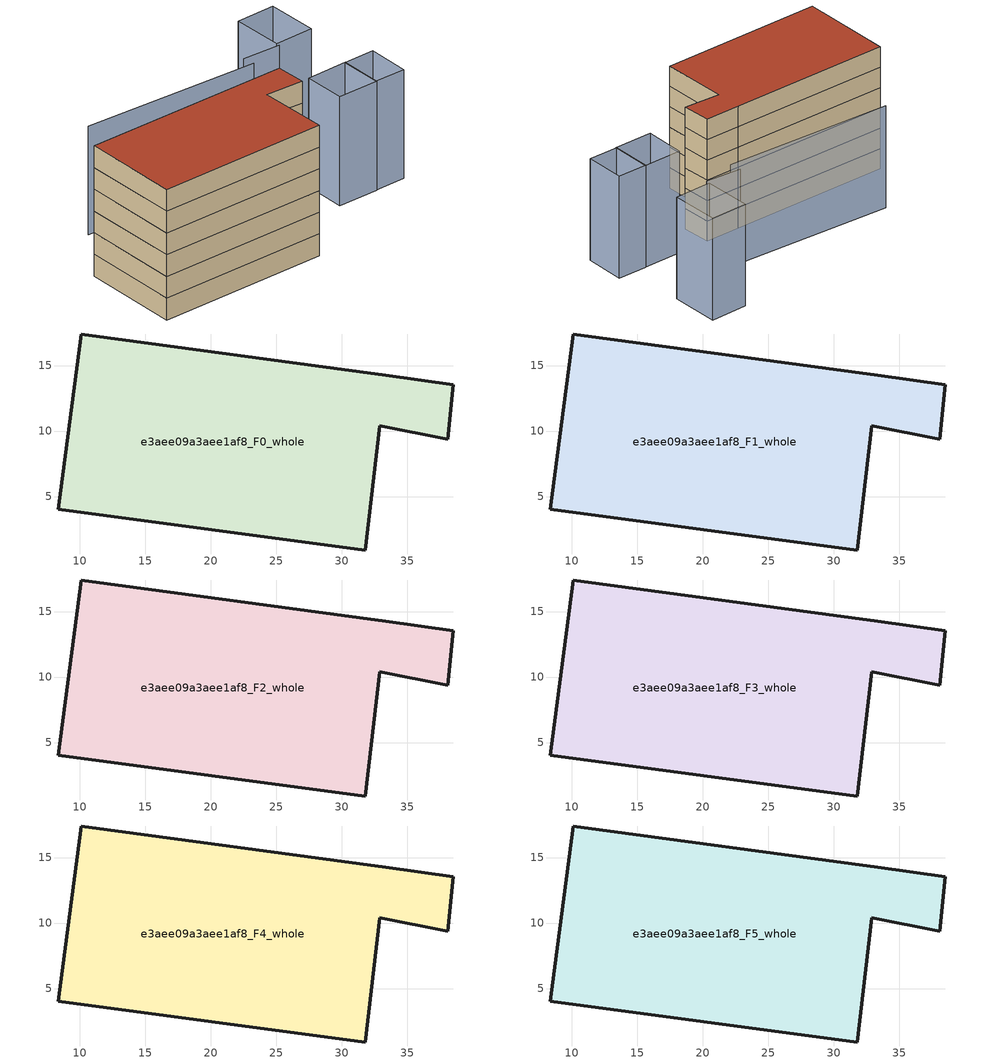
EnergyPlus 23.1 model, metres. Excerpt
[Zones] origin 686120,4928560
e3aee09a3aee1af8_F0_whole
 floor ground (EU_floor_Construction): 38.53,13.54 38.11,9.39 32.93,10.41 31.82,0.92 8.36,4.04 10.13,17.41 33.38,14.25 z0
 wall outside (EU_wall_Construction): 33.38,14.25 10.13,17.41 8.36,4.04 31.82,0.92 32.93,10.41 38.11,9.39 38.53,13.54 33.38,14.25 z0:3
e3aee09a3aee1af8_F1_whole
 floor to e3aee09a3aee1af8_F0_whole (EU_floor_Construction): 38.53,13.54 38.11,9.39 32.93,10.41 31.82,0.92 8.36,4.04 10.13,17.41 33.38,14.25 z3
 wall outside (EU_wall_Construction): 33.38,14.25 10.13,17.41 8.36,4.04 31.82,0.92 32.93,10.41 38.11,9.39 38.53,13.54 33.38,14.25 z3:6
e3aee09a3aee1af8_F2_whole
 floor to e3aee09a3aee1af8_F1_whole (EU_floor_Construction): 38.53,13.54 38.11,9.39 32.93,10.41 31.82,0.92 8.36,4.04 10.13,17.41 33.38,14.25 z6
 wall outside (EU_wall_Construction): 33.38,14.25 10.13,17.41 8.36,4.04 31.82,0.92 32.93,10.41 38.11,9.39 38.53,13.54 33.38,14.25 z6:9
e3aee09a3aee1af8_F3_whole
 floor to e3aee09a3aee1af8_F2_whole (EU_floor_Construction): 38.53,13.54 38.11,9.39 32.93,10.41 31.82,0.92 8.36,4.04 10.13,17.41 33.38,14.25 z9
 wall outside (EU_wall_Construction): 33.38,14.25 10.13,17.41 8.36,4.04 31.82,0.92 32.93,10.41 38.11,9.39 38.53,13.54 33.38,14.25 z9:12
e3aee09a3aee1af8_F4_whole
 floor to e3aee09a3aee1af8_F3_whole (EU_floor_Construction): 38.53,13.54 38.11,9.39 32.93,10.41 31.82,0.92 8.36,4.04 10.13,17.41 33.38,14.25 z12
 wall outside (EU_wall_Construction): 33.38,14.25 10.13,17.41 8.36,4.04 31.82,0.92 32.93,10.41 38.11,9.39 38.53,13.54 33.38,14.25 z12:15
e3aee09a3aee1af8_F5_whole
 floor to e3aee09a3aee1af8_F4_whole (EU_floor_Construction): 38.53,13.54 38.11,9.39 32.93,10.41 31.82,0.92 8.36,4.04 10.13,17.41 33.38,14.25 z15
 wall outside (EU_wall_Construction): 33.38,14.25 10.13,17.41 8.36,4.04 31.82,0.92 32.93,10.41 38.11,9.39 38.53,13.54 33.38,14.25 z15:18
 roof outside (EU_roof_Construction): 31.82,0.92 32.93,10.41 38.11,9.39 38.53,13.54 33.38,14.25 10.13,17.41 8.36,4.04 z18
shading: 46.28,20.63 41.12,21.66 / 41.13,20.06 16.83,24.53 / 52.89,11.55 52.11,5.82 / 52.11,5.82 47.8,6.41 / 47.8,6.41 48.59,12.14 / 48.59,12.14 52.89,11.55 / 42.22,7.11 42.98,12.86 / 42.98,12.86 48.65,12.11 / 48.65,12.11 47.88,6.35 / 47.88,6.35 42.22,7.11 / 52.63,27.5 51.8,20.52 / 51.8,20.52 46.39,21.16 / 46.39,21.16 47.22,28.14 / 47.22,28.14 52.63,27.5 z0:15
[Building]
EU S2 Campaign: North Axis=0; Terrain=City; Solar Distribution=FullExterior
[Site:Location]
Bologna: Latitude=44.5; Longitude=11.25; Time Zone=1; Elevation=37
[SizingPeriod:WeatherFileDays]
AnnualSizingPeriod: Begin Month=1; Begin Day of Month=1; End Month=12; End Day of Month=31; Day of Week for Start Day=Monday; Use Weather File Daylight Saving Period=No; Use Weather File Rain and Snow Indicators=No
[MATERIAL]
EU_InternalMass_Material: Roughness=MediumRough; Thickness=0.1; Conductivity=1; Density=1800; Specific Heat=900; Thermal Absorptance=0.9; Solar Absorptance=0.7; Visible Absorptance=0.7
[MATERIAL:NOMASS] Roughness=MediumRough; Thermal Absorptance=0.9; Solar Absorptance=0.7; Visible Absorptance=0.7
Name | Thermal Resistance
EU_wall_NoMass | 0.779417
EU_roof_NoMass | 0.435466
EU_floor_NoMass | 0.588222
[CONSTRUCTION]
EU_wall_Construction: EU_wall_NoMass
EU_roof_Construction: EU_roof_NoMass
EU_floor_Construction: EU_floor_NoMass
EU_InternalMass_Construction: EU_InternalMass_Material
[ZONE] Type=1; Multiplier=1; Ceiling Height=autocalculate; Floor Area=autocalculate; Part of Total Floor Area=Yes
Name | Volume
e3aee09a3aee1af8_F0_whole | 1014
e3aee09a3aee1af8_F1_whole; e3aee09a3aee1af8_F2_whole; e3aee09a3aee1af8_F3_whole; e3aee09a3aee1af8_F4_whole; e3aee09a3aee1af8_F5_whole | 1014.01
[INTERNALMASS] Construction=EU_InternalMass_Construction; Surface Area=338.002
Name | Zone or ZoneList
e3aee09a3aee1af8_F0_whole_EU_InternalMass | e3aee09a3aee1af8_F0_whole
e3aee09a3aee1af8_F1_whole_EU_InternalMass | e3aee09a3aee1af8_F1_whole
e3aee09a3aee1af8_F2_whole_EU_InternalMass | e3aee09a3aee1af8_F2_whole
e3aee09a3aee1af8_F3_whole_EU_InternalMass | e3aee09a3aee1af8_F3_whole
e3aee09a3aee1af8_F4_whole_EU_InternalMass | e3aee09a3aee1af8_F4_whole
e3aee09a3aee1af8_F5_whole_EU_InternalMass | e3aee09a3aee1af8_F5_whole
[OTHEREQUIPMENT] Fuel Type=Electricity; Design Level Calculation Method=Watts/Area; Power per Zone Floor Area=1; Fraction Latent=0; Fraction Radiant=0; Fraction Lost=0; Carbon Dioxide Generation Rate=0; EndUse Subcategory=EU_Step8_InternalGains
Name | Zone or ZoneList or Space or SpaceList | Schedule
EU_Step8_InternalGain_e3aee09a3aee1af8_F0_whole_f000 | e3aee09a3aee1af8_F0_whole | EU_Step8_GainSchedule_e3aee09a3aee1af8_F0_whole_f000
EU_Step8_InternalGain_e3aee09a3aee1af8_F1_whole_f000 | e3aee09a3aee1af8_F1_whole | EU_Step8_GainSchedule_e3aee09a3aee1af8_F1_whole_f000
EU_Step8_InternalGain_e3aee09a3aee1af8_F2_whole_f000 | e3aee09a3aee1af8_F2_whole | EU_Step8_GainSchedule_e3aee09a3aee1af8_F2_whole_f000
EU_Step8_InternalGain_e3aee09a3aee1af8_F3_whole_f000 | e3aee09a3aee1af8_F3_whole | EU_Step8_GainSchedule_e3aee09a3aee1af8_F3_whole_f000
EU_Step8_InternalGain_e3aee09a3aee1af8_F4_whole_f000 | e3aee09a3aee1af8_F4_whole | EU_Step8_GainSchedule_e3aee09a3aee1af8_F4_whole_f000
EU_Step8_InternalGain_e3aee09a3aee1af8_F5_whole_f000 | e3aee09a3aee1af8_F5_whole | EU_Step8_GainSchedule_e3aee09a3aee1af8_F5_whole_f000
[ZONEVENTILATION:DESIGNFLOWRATE] Schedule=EU_AlwaysOn; Design Flow Rate Calculation Method=AirChanges/Hour; Air Changes per Hour=0.712058; Ventilation Type=Natural; Fan Pressure Rise=0; Fan Total Efficiency=1; Constant Term Coefficient=1; Temperature Term Coefficient=0; Velocity Term Coefficient=0; Velocity Squared Term Coefficient=0; Minimum Indoor Temperature=-100; Maximum Indoor Temperature=100; Delta Temperature=-100; Minimum Outdoor Temperature=-100; Maximum Outdoor Temperature=100; Maximum Wind Speed=40
Name | Zone or ZoneList or Space or SpaceList
EU_ConstantAir_e3aee09a3aee1af8_F0_whole | e3aee09a3aee1af8_F0_whole
EU_ConstantAir_e3aee09a3aee1af8_F1_whole | e3aee09a3aee1af8_F1_whole
EU_ConstantAir_e3aee09a3aee1af8_F2_whole | e3aee09a3aee1af8_F2_whole
EU_ConstantAir_e3aee09a3aee1af8_F3_whole | e3aee09a3aee1af8_F3_whole
EU_ConstantAir_e3aee09a3aee1af8_F4_whole | e3aee09a3aee1af8_F4_whole
EU_ConstantAir_e3aee09a3aee1af8_F5_whole | e3aee09a3aee1af8_F5_whole
[HVACTEMPLATE:THERMOSTAT] Constant Heating Setpoint=20; Constant Cooling Setpoint=50
EU_HeatOnly_e3aee09a3aee1af8_F0_whole; EU_HeatOnly_e3aee09a3aee1af8_F1_whole; EU_HeatOnly_e3aee09a3aee1af8_F2_whole; EU_HeatOnly_e3aee09a3aee1af8_F3_whole; EU_HeatOnly_e3aee09a3aee1af8_F4_whole; EU_HeatOnly_e3aee09a3aee1af8_F5_whole
[HVACTEMPLATE:ZONE:IDEALLOADSAIRSYSTEM] System Availability Schedule=EU_AlwaysOn; Maximum Heating Supply Air Temperature=50; Minimum Cooling Supply Air Temperature=13; Maximum Heating Supply Air Humidity Ratio=0.0156; Minimum Cooling Supply Air Humidity Ratio=0.0077; Heating Limit=NoLimit; Cooling Limit=NoLimit; Heating Availability Schedule=EU_AlwaysOn; Cooling Availability Schedule=EU_CoolingOff; Dehumidification Control Type=ConstantSensibleHeatRatio; Cooling Sensible Heat Ratio=0.7; Dehumidification Setpoint=60; Humidification Control Type=None; Humidification Setpoint=30; Outdoor Air Method=None; Outdoor Air Flow Rate per Person=0.00944; Outdoor Air Flow Rate per Zone Floor Area=0; Outdoor Air Flow Rate per Zone=0; Demand Controlled Ventilation Type=None; Outdoor Air Economizer Type=NoEconomizer; Heat Recovery Type=None; Sensible Heat Recovery Effectiveness=0.7; Latent Heat Recovery Effectiveness=0.65
Name | Template Thermostat
e3aee09a3aee1af8_F0_whole | EU_HeatOnly_e3aee09a3aee1af8_F0_whole
e3aee09a3aee1af8_F1_whole | EU_HeatOnly_e3aee09a3aee1af8_F1_whole
e3aee09a3aee1af8_F2_whole | EU_HeatOnly_e3aee09a3aee1af8_F2_whole
e3aee09a3aee1af8_F3_whole | EU_HeatOnly_e3aee09a3aee1af8_F3_whole
e3aee09a3aee1af8_F4_whole | EU_HeatOnly_e3aee09a3aee1af8_F4_whole
e3aee09a3aee1af8_F5_whole | EU_HeatOnly_e3aee09a3aee1af8_F5_whole
[SIZING:ZONE] Zone Cooling Design Supply Air Temperature Input Method=SupplyAirTemperature; Zone Cooling Design Supply Air Temperature=13; Zone Heating Design Supply Air Temperature Input Method=SupplyAirTemperature; Zone Heating Design Supply Air Temperature=50; Zone Cooling Design Supply Air Humidity Ratio=0.008; Zone Heating Design Supply Air Humidity Ratio=0.008; Cooling Design Air Flow Method=DesignDay; Cooling Design Air Flow Rate=0; Cooling Minimum Air Flow per Zone Floor Area=0.000762; Cooling Minimum Air Flow=0; Cooling Minimum Air Flow Fraction=0.2; Heating Design Air Flow Method=DesignDay; Heating Design Air Flow Rate=0; Heating Maximum Air Flow per Zone Floor Area=0.002032; Heating Maximum Air Flow=0.141576; Heating Maximum Air Flow Fraction=0.3; Account for Dedicated Outdoor Air System=No; Dedicated Outdoor Air System Control Strategy=NeutralSupplyAir; Dedicated Outdoor Air Low Setpoint Temperature for Design=autosize; Dedicated Outdoor Air High Setpoint Temperature for Design=autosize; Zone Load Sizing Method=Sensible Load Only No Latent Load; Zone Latent Cooling Design Supply Air Humidity Ratio Input Method=HumidityRatioDifference; Zone Cooling Design Supply Air Humidity Ratio Difference=0.005; Zone Latent Heating Design Supply Air Humidity Ratio Input Method=HumidityRatioDifference; Zone Humidification Design Supply Air Humidity Ratio Difference=0.005
e3aee09a3aee1af8_F0_whole; e3aee09a3aee1af8_F1_whole; e3aee09a3aee1af8_F2_whole; e3aee09a3aee1af8_F3_whole; e3aee09a3aee1af8_F4_whole; e3aee09a3aee1af8_F5_whole
[SCHEDULE:CONSTANT]
Name | Hourly Value
EU_AlwaysOn | 1
EU_CoolingOff | 0
[SCHEDULE:FILE] Column Number=1; Rows to Skip at Top=0; Number of Hours of Data=8760; Column Separator=Comma; Interpolate to Timestep=No; Minutes per Item=60; Adjust Schedule for Daylight Savings=Yes
Name | File
EU_Step8_GainSchedule_e3aee09a3aee1af8_F0_whole_f000 | ../../schedules/e3aee09a3aee1af8/e3aee09a3aee1af8_F0_whole_f000_gain.csv
EU_Step8_GainSchedule_e3aee09a3aee1af8_F1_whole_f000 | ../../schedules/e3aee09a3aee1af8/e3aee09a3aee1af8_F1_whole_f000_gain.csv
EU_Step8_GainSchedule_e3aee09a3aee1af8_F2_whole_f000 | ../../schedules/e3aee09a3aee1af8/e3aee09a3aee1af8_F2_whole_f000_gain.csv
EU_Step8_GainSchedule_e3aee09a3aee1af8_F3_whole_f000 | ../../schedules/e3aee09a3aee1af8/e3aee09a3aee1af8_F3_whole_f000_gain.csv
EU_Step8_GainSchedule_e3aee09a3aee1af8_F4_whole_f000 | ../../schedules/e3aee09a3aee1af8/e3aee09a3aee1af8_F4_whole_f000_gain.csv
EU_Step8_GainSchedule_e3aee09a3aee1af8_F5_whole_f000 | ../../schedules/e3aee09a3aee1af8/e3aee09a3aee1af8_F5_whole_f000_gain.csv
